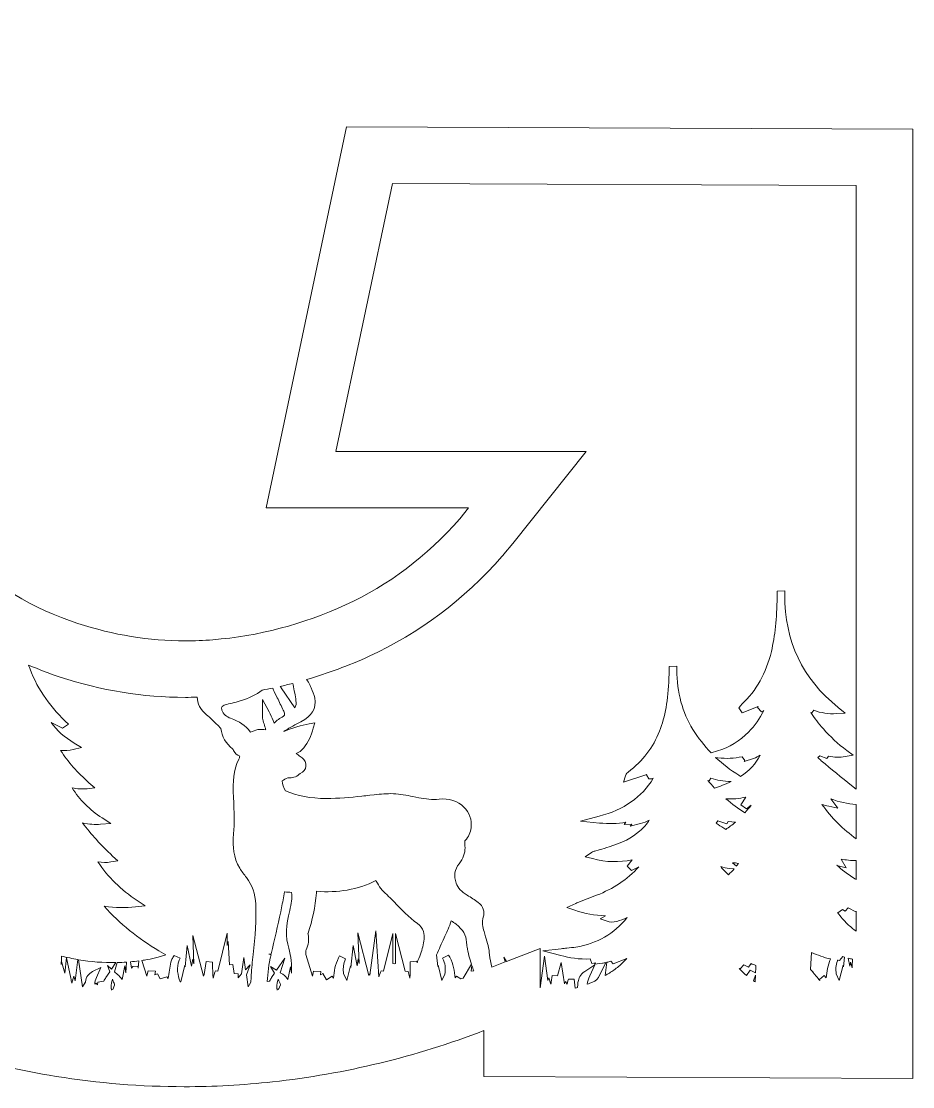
# Model space of a CAD drawing. Header units: millimetres. Extents: x 14 to 187, y -120 to -22.
# Drawn here: x 47.5 to 94.9, y -115.7 to -59.2 of the extents above; entities that cross this region are included whole.
import ezdxf

# ---------------------------------------------------------------- set-up
doc = ezdxf.new("R2010")
doc.units = ezdxf.units.MM
doc.header["$MEASUREMENT"] = 0
doc.layers.add('Layer 2', color=7, linetype='Continuous')

msp = doc.modelspace()

# ---------------------------------------------------------------- linework, layer by layer
at = {"layer": 'Layer 2', "lineweight": 0}
for points, knots in [([(64.822, -64.776), (64.822, -64.776), (60.546, -85.003), (60.546, -85.003), (60.546, -85.003), (71.295, -85.003), (71.295, -85.003), (71.295, -85.003), (70.832, -85.581), (70.832, -85.581), (69.059, -87.585), (67.036, -89.106), (64.763, -90.146), (62.49, -91.186), (60.141, -91.804), (57.714, -91.996), (57.227, -92.034), (56.742, -92.054), (56.259, -92.054), (54.33, -92.054), (52.426, -91.745), (50.547, -91.129), (48.195, -90.359), (46.057, -89.088), (44.133, -87.314), (42.127, -85.62), (40.645, -83.674), (39.682, -81.477), (38.718, -79.282), (38.198, -76.99), (38.122, -74.6), (38.044, -72.213), (38.371, -69.824), (39.104, -67.434), (39.836, -65.047), (40.934, -62.811), (42.399, -60.73), (43.477, -59.112), (45.115, -57.707), (47.311, -56.512), (49.507, -55.318), (51.952, -54.471), (54.65, -53.969), (56.111, -53.698), (57.616, -53.563), (59.167, -53.563), (60.48, -53.563), (61.826, -53.66), (63.204, -53.853), (66.209, -54.278), (69.098, -55.338), (71.872, -57.032), (71.872, -57.032), (87.707, -39.232), (87.707, -39.232), (83.315, -35.842), (78.247, -33.453), (72.508, -32.066), (68.374, -31.067), (64.2, -30.569), (59.986, -30.569), (58.348, -30.569), (56.705, -30.644), (55.055, -30.794), (49.16, -31.334), (43.534, -32.799), (38.18, -35.186), (32.823, -37.576), (28.298, -40.85), (24.598, -45.011), (20.745, -49.403), (17.933, -54.278), (16.161, -59.633), (14.388, -64.989), (13.676, -70.382), (14.023, -75.814), (14.369, -81.246), (15.737, -86.525), (18.126, -91.649), (20.513, -96.774), (23.905, -101.262), (28.298, -105.114), (31.378, -107.888), (34.712, -110.104), (38.295, -111.76), (41.878, -113.418), (45.577, -114.554), (49.392, -115.17), (51.652, -115.535), (53.919, -115.717), (56.193, -115.717), (57.756, -115.717), (59.322, -115.631), (60.892, -115.459), (64.744, -115.034), (68.48, -114.13), (72.103, -112.743), (72.103, -112.743), (72.103, -115.17), (72.103, -115.17), (72.103, -115.17), (94.873, -115.286), (94.873, -115.286), (94.873, -115.286), (94.873, -64.891), (94.873, -64.891), (94.873, -64.891), (64.822, -64.776), (64.822, -64.776)], [0, 0, 0, 0, 1, 1, 1, 2, 2, 2, 3, 3, 3, 4, 4, 4, 5, 5, 5, 6, 6, 6, 7, 7, 7, 8, 8, 8, 9, 9, 9, 10, 10, 10, 11, 11, 11, 12, 12, 12, 13, 13, 13, 14, 14, 14, 15, 15, 15, 16, 16, 16, 17, 17, 17, 18, 18, 18, 19, 19, 19, 20, 20, 20, 21, 21, 21, 22, 22, 22, 23, 23, 23, 24, 24, 24, 25, 25, 25, 26, 26, 26, 27, 27, 27, 28, 28, 28, 29, 29, 29, 30, 30, 30, 31, 31, 31, 32, 32, 32, 33, 33, 33, 34, 34, 34, 35, 35, 35, 36, 36, 36, 36]), ([(91.873, -99.934), (91.873, -99.934), (91.632, -99.739), (91.632, -99.739), (91.1, -99.307), (90.55, -98.862), (90.017, -98.416), (89.957, -98.366), (89.9, -98.311), (89.844, -98.254), (89.844, -98.254), (89.948, -98.151), (89.948, -98.151), (89.948, -98.151), (90.307, -98.296), (90.307, -98.296), (90.307, -98.296), (90.408, -98.177), (90.408, -98.177), (90.719, -98.242), (91, -98.249), (91.287, -98.201), (91.287, -98.201), (91.704, -98.13), (91.704, -98.13), (91.704, -98.13), (91.368, -97.874), (91.368, -97.874), (90.895, -97.514), (90.49, -97.138), (90.13, -96.725), (89.882, -96.442), (89.661, -96.153), (89.46, -95.851), (89.46, -95.851), (89.519, -95.874), (89.519, -95.874), (89.519, -95.874), (89.618, -95.739), (89.618, -95.739), (90.012, -95.883), (90.405, -95.941), (90.815, -95.916), (90.815, -95.916), (91.286, -95.886), (91.286, -95.886), (91.286, -95.886), (90.918, -95.59), (90.918, -95.59), (89.014, -94.06), (88.086, -92.098), (88.081, -89.593), (88.081, -89.593), (88.081, -89.395), (88.081, -89.395), (88.081, -89.395), (87.676, -89.425), (87.676, -89.425), (87.676, -89.425), (87.674, -89.733), (87.674, -89.733), (87.664, -90.872), (87.567, -91.79), (87.369, -92.618), (87.096, -93.762), (86.579, -94.686), (85.789, -95.44), (85.773, -95.455), (85.759, -95.471), (85.745, -95.487), (85.745, -95.487), (85.638, -95.607), (85.638, -95.607), (85.638, -95.607), (85.814, -95.877), (85.814, -95.877), (85.814, -95.877), (86.673, -95.53), (86.673, -95.53), (86.673, -95.53), (86.638, -95.594), (86.638, -95.594), (86.638, -95.594), (86.846, -95.816), (86.846, -95.816), (86.846, -95.816), (86.962, -95.75), (86.962, -95.75), (86.759, -96.181), (86.495, -96.557), (86.164, -96.893), (85.698, -97.365), (85.14, -97.704), (84.505, -97.9), (84.505, -97.9), (84.171, -98.003), (84.171, -98.003), (83.804, -97.622), (83.479, -97.205), (83.199, -96.752), (82.639, -95.845), (82.362, -94.81), (82.352, -93.587), (82.352, -93.587), (82.351, -93.397), (82.351, -93.397), (82.351, -93.397), (81.94, -93.413), (81.94, -93.413), (81.94, -93.413), (81.941, -93.676), (81.941, -93.676), (81.941, -93.719), (81.941, -93.762), (81.941, -93.805), (81.941, -93.805), (81.932, -94.039), (81.932, -94.039), (81.891, -95.2), (81.736, -96.067), (81.43, -96.851), (81.099, -97.699), (80.541, -98.429), (79.773, -99.02), (79.739, -99.046), (79.668, -99.101), (79.633, -99.211), (79.633, -99.211), (79.519, -99.553), (79.519, -99.553), (79.519, -99.553), (80.759, -99.151), (80.759, -99.151), (80.759, -99.151), (80.744, -99.173), (80.744, -99.173), (80.744, -99.173), (80.867, -99.376), (80.867, -99.376), (80.867, -99.376), (81.024, -99.382), (81.024, -99.382), (81.024, -99.382), (81.101, -99.347), (81.101, -99.347), (80.483, -100.36), (79.537, -101.022), (78.221, -101.365), (78.221, -101.365), (77.231, -101.624), (77.231, -101.624), (77.231, -101.624), (78.248, -101.724), (78.248, -101.724), (78.736, -101.773), (79.196, -101.761), (79.645, -101.686), (79.645, -101.686), (79.551, -101.8), (79.551, -101.8), (79.551, -101.8), (79.954, -101.784), (79.954, -101.784), (79.954, -101.784), (79.867, -101.883), (79.867, -101.883), (79.867, -101.883), (80.426, -101.753), (80.426, -101.753), (80.595, -101.715), (80.743, -101.652), (80.888, -101.568), (80.765, -101.776), (80.596, -101.97), (80.373, -102.158), (79.959, -102.509), (79.449, -102.774), (78.766, -102.99), (78.593, -103.044), (78.413, -103.093), (78.219, -103.147), (78.219, -103.147), (77.995, -103.209), (77.995, -103.209), (77.942, -103.224), (77.881, -103.242), (77.821, -103.283), (77.821, -103.283), (77.488, -103.509), (77.488, -103.509), (77.488, -103.509), (77.876, -103.612), (77.876, -103.612), (78.604, -103.805), (79.295, -103.826), (79.978, -103.672), (79.978, -103.672), (79.715, -104.013), (79.715, -104.013), (79.715, -104.013), (79.936, -104.245), (79.936, -104.245), (79.936, -104.245), (80.054, -104.194), (80.054, -104.194), (80.15, -104.151), (80.244, -104.105), (80.335, -104.057), (79.717, -104.715), (78.966, -105.218), (78.094, -105.556), (78.094, -105.556), (77.09, -105.942), (77.09, -105.942), (77.059, -105.953), (77.029, -105.967), (76.984, -105.989), (76.984, -105.989), (76.516, -106.212), (76.516, -106.212), (76.516, -106.212), (76.942, -106.357), (76.942, -106.357), (77.464, -106.535), (77.988, -106.629), (78.563, -106.645), (78.563, -106.645), (78.289, -106.805), (78.289, -106.805), (78.289, -106.805), (78.651, -106.939), (78.651, -106.939), (78.941, -107.048), (79.364, -106.906), (79.707, -106.742), (79.703, -106.747), (79.7, -106.751), (79.696, -106.755), (79.034, -107.602), (78.122, -108.124), (76.984, -108.308), (76.84, -108.331), (76.689, -108.345), (76.516, -108.36), (76.413, -108.37), (76.31, -108.379), (76.207, -108.393), (76.207, -108.393), (75.244, -108.514), (75.244, -108.514), (75.244, -108.514), (76.185, -108.752), (76.185, -108.752), (76.64, -108.866), (77.171, -108.973), (77.748, -108.937), (77.748, -108.937), (77.831, -109.17), (77.831, -109.17), (77.831, -109.17), (78.03, -109.136), (78.03, -109.136), (78.03, -109.136), (77.975, -109.21), (77.975, -109.21), (77.975, -109.21), (78.401, -109.159), (78.401, -109.159), (78.463, -109.151), (78.524, -109.141), (78.585, -109.127), (78.585, -109.127), (78.185, -109.928), (78.185, -109.928), (78.101, -110.095), (77.941, -110.152), (77.726, -110.229), (77.683, -110.244), (77.641, -110.259), (77.599, -110.276), (77.607, -110.144), (77.649, -110.003), (77.73, -109.829), (77.73, -109.829), (77.995, -109.257), (77.995, -109.257), (77.995, -109.257), (77.465, -109.599), (77.465, -109.599), (77.206, -109.765), (77.139, -109.984), (77.111, -110.135), (77.098, -110.205), (77.093, -110.276), (77.089, -110.345), (77.087, -110.386), (77.084, -110.426), (77.082, -110.455), (77.041, -110.464), (76.998, -110.473), (76.953, -110.481), (76.953, -110.481), (76.901, -110.011), (76.901, -110.011), (76.901, -110.011), (76.599, -110.011), (76.599, -110.011), (76.599, -110.011), (76.569, -110.093), (76.569, -110.093), (76.569, -110.093), (76.53, -110.275), (76.53, -110.275), (76.53, -110.275), (76.436, -110.133), (76.436, -110.133), (76.436, -110.133), (76.391, -110.265), (76.391, -110.265), (76.391, -110.265), (76.211, -109.12), (76.211, -109.12), (76.211, -109.12), (76.013, -109.833), (76.013, -109.833), (76.013, -109.833), (75.735, -109.807), (75.735, -109.807), (75.735, -109.807), (75.684, -110.164), (75.684, -110.164), (75.679, -110.203), (75.674, -110.24), (75.668, -110.279), (75.668, -110.279), (75.547, -109.938), (75.547, -109.938), (75.547, -109.938), (75.503, -110.088), (75.503, -110.088), (75.503, -110.088), (75.326, -108.789), (75.326, -108.789), (75.326, -108.789), (75.103, -110.464), (75.103, -110.464), (75.103, -110.464), (75.103, -108.382), (75.103, -108.382), (75.103, -108.382), (73.311, -109.068), (73.311, -109.068), (73.311, -109.068), (73.168, -108.847), (73.168, -108.847), (73.168, -108.847), (73.242, -109.094), (73.242, -109.094), (73.242, -109.094), (72.532, -109.366), (72.532, -109.366), (72.472, -109.154), (72.421, -108.937), (72.407, -108.718), (72.387, -108.389), (72.291, -108.069), (72.196, -107.757), (72.169, -107.665), (72.141, -107.573), (72.116, -107.481), (72.051, -107.249), (71.989, -106.98), (72.075, -106.715), (72.168, -106.427), (72.07, -106.144), (71.805, -105.939), (71.625, -105.8), (71.427, -105.681), (71.218, -105.556), (70.921, -105.378), (70.731, -105.168), (70.637, -104.912), (70.496, -104.531), (70.548, -104.195), (70.793, -103.883), (71.006, -103.613), (71.107, -103.335), (71.105, -103.032), (71.103, -102.906), (71.102, -102.786), (71.099, -102.67), (71.099, -102.67), (71.127, -102.641), (71.127, -102.641), (71.295, -102.461), (71.4, -102.23), (71.43, -101.971), (71.48, -101.554), (71.345, -101.165), (71.051, -100.874), (70.721, -100.547), (70.241, -100.397), (69.733, -100.462), (69.374, -100.508), (69.007, -100.442), (68.652, -100.378), (68.652, -100.378), (68.336, -100.318), (68.336, -100.318), (68.002, -100.253), (67.656, -100.186), (67.303, -100.169), (66.962, -100.151), (66.621, -100.189), (66.291, -100.225), (66.291, -100.225), (66.059, -100.25), (66.059, -100.25), (65.915, -100.264), (65.773, -100.28), (65.629, -100.295), (65.027, -100.36), (64.385, -100.423), (63.747, -100.424), (62.904, -100.417), (62.197, -100.284), (61.576, -100.011), (61.471, -99.845), (61.413, -99.663), (61.403, -99.48), (61.483, -99.427), (61.574, -99.374), (61.702, -99.316), (61.927, -99.346), (62.136, -99.282), (62.307, -99.138), (62.321, -99.126), (62.344, -99.107), (62.361, -99.099), (62.534, -99.013), (62.643, -98.868), (62.66, -98.7), (62.676, -98.535), (62.601, -98.376), (62.452, -98.263), (62.391, -98.216), (62.328, -98.17), (62.241, -98.105), (62.208, -98.081), (62.174, -98.057), (62.141, -98.032), (62.293, -97.979), (62.425, -97.881), (62.541, -97.735), (62.779, -97.438), (62.941, -97.104), (63.05, -96.686), (63.05, -96.686), (63.124, -96.403), (63.124, -96.403), (63.124, -96.403), (62.838, -96.46), (62.838, -96.46), (62.42, -96.542), (61.949, -96.653), (61.495, -96.862), (61.518, -96.842), (61.54, -96.825), (61.563, -96.811), (61.817, -96.656), (62.093, -96.492), (62.387, -96.346), (62.985, -96.05), (63.219, -95.65), (63.124, -95.086), (63.092, -94.901), (63.013, -94.724), (62.936, -94.549), (62.913, -94.497), (62.89, -94.445), (62.868, -94.391), (62.846, -94.338), (62.817, -94.295), (62.788, -94.255), (62.788, -94.255), (62.693, -94.108), (62.693, -94.108), (63.818, -93.779), (64.926, -93.371), (66.012, -92.874), (68.659, -91.662), (71.037, -89.877), (73.079, -87.568), (73.079, -87.568), (73.127, -87.514), (73.127, -87.514), (73.127, -87.514), (73.173, -87.457), (73.173, -87.457), (73.173, -87.457), (73.636, -86.879), (73.636, -86.879), (73.636, -86.879), (77.543, -82.003), (77.543, -82.003), (77.543, -82.003), (71.295, -82.003), (71.295, -82.003), (71.295, -82.003), (64.246, -82.003), (64.246, -82.003), (64.246, -82.003), (67.252, -67.785), (67.252, -67.785), (67.252, -67.785), (91.873, -67.88), (91.873, -67.88), (91.873, -67.88), (91.873, -99.934), (91.873, -99.934)], [0, 0, 0, 0, 1, 1, 1, 2, 2, 2, 3, 3, 3, 4, 4, 4, 5, 5, 5, 6, 6, 6, 7, 7, 7, 8, 8, 8, 9, 9, 9, 10, 10, 10, 11, 11, 11, 12, 12, 12, 13, 13, 13, 14, 14, 14, 15, 15, 15, 16, 16, 16, 17, 17, 17, 18, 18, 18, 19, 19, 19, 20, 20, 20, 21, 21, 21, 22, 22, 22, 23, 23, 23, 24, 24, 24, 25, 25, 25, 26, 26, 26, 27, 27, 27, 28, 28, 28, 29, 29, 29, 30, 30, 30, 31, 31, 31, 32, 32, 32, 33, 33, 33, 34, 34, 34, 35, 35, 35, 36, 36, 36, 37, 37, 37, 38, 38, 38, 39, 39, 39, 40, 40, 40, 41, 41, 41, 42, 42, 42, 43, 43, 43, 44, 44, 44, 45, 45, 45, 46, 46, 46, 47, 47, 47, 48, 48, 48, 49, 49, 49, 50, 50, 50, 51, 51, 51, 52, 52, 52, 53, 53, 53, 54, 54, 54, 55, 55, 55, 56, 56, 56, 57, 57, 57, 58, 58, 58, 59, 59, 59, 60, 60, 60, 61, 61, 61, 62, 62, 62, 63, 63, 63, 64, 64, 64, 65, 65, 65, 66, 66, 66, 67, 67, 67, 68, 68, 68, 69, 69, 69, 70, 70, 70, 71, 71, 71, 72, 72, 72, 73, 73, 73, 74, 74, 74, 75, 75, 75, 76, 76, 76, 77, 77, 77, 78, 78, 78, 79, 79, 79, 80, 80, 80, 81, 81, 81, 82, 82, 82, 83, 83, 83, 84, 84, 84, 85, 85, 85, 86, 86, 86, 87, 87, 87, 88, 88, 88, 89, 89, 89, 90, 90, 90, 91, 91, 91, 92, 92, 92, 93, 93, 93, 94, 94, 94, 95, 95, 95, 96, 96, 96, 97, 97, 97, 98, 98, 98, 99, 99, 99, 100, 100, 100, 101, 101, 101, 102, 102, 102, 103, 103, 103, 104, 104, 104, 105, 105, 105, 106, 106, 106, 107, 107, 107, 108, 108, 108, 109, 109, 109, 110, 110, 110, 111, 111, 111, 112, 112, 112, 113, 113, 113, 114, 114, 114, 115, 115, 115, 116, 116, 116, 117, 117, 117, 118, 118, 118, 119, 119, 119, 120, 120, 120, 121, 121, 121, 122, 122, 122, 123, 123, 123, 124, 124, 124, 125, 125, 125, 126, 126, 126, 127, 127, 127, 128, 128, 128, 129, 129, 129, 130, 130, 130, 131, 131, 131, 132, 132, 132, 133, 133, 133, 134, 134, 134, 135, 135, 135, 136, 136, 136, 137, 137, 137, 138, 138, 138, 139, 139, 139, 140, 140, 140, 141, 141, 141, 142, 142, 142, 143, 143, 143, 144, 144, 144, 145, 145, 145, 146, 146, 146, 147, 147, 147, 148, 148, 148, 149, 149, 149, 150, 150, 150, 151, 151, 151, 152, 152, 152, 153, 153, 153, 154, 154, 154, 155, 155, 155, 156, 156, 156, 157, 157, 157, 158, 158, 158, 159, 159, 159, 160, 160, 160, 161, 161, 161, 162, 162, 162, 163, 163, 163, 164, 164, 164, 165, 165, 165, 166, 166, 166, 167, 167, 167, 168, 168, 168, 169, 169, 169, 170, 170, 170, 171, 171, 171, 172, 172, 172, 173, 173, 173, 173]), ([(59.852, -108.706), (59.806, -109.073), (59.782, -109.452), (59.76, -109.786), (59.76, -109.786), (59.757, -109.835), (59.757, -109.835), (59.749, -109.947), (59.742, -110.059), (59.733, -110.172), (59.733, -110.172), (59.731, -110.166), (59.731, -110.166), (59.731, -110.166), (59.589, -110.409), (59.589, -110.409), (59.589, -110.409), (59.498, -109.78), (59.498, -109.78), (59.498, -109.78), (59.704, -109.25), (59.704, -109.25), (59.704, -109.25), (59.459, -109.508), (59.459, -109.508), (59.459, -109.508), (59.365, -108.857), (59.365, -108.857), (59.365, -108.857), (59.247, -109.732), (59.247, -109.732), (59.247, -109.732), (59.054, -109.936), (59.054, -109.936), (59.054, -109.936), (59.054, -109.725), (59.054, -109.725), (59.054, -109.725), (58.843, -109.706), (58.843, -109.706), (58.843, -109.706), (58.776, -109.238), (58.776, -109.238), (58.776, -109.238), (58.609, -109.252), (58.609, -109.252), (58.609, -109.252), (58.531, -108.014), (58.531, -108.014), (58.531, -108.014), (58.486, -108.223), (58.486, -108.223), (58.486, -108.223), (58.486, -107.564), (58.486, -107.564), (58.486, -107.564), (57.985, -109.582), (57.985, -109.582), (57.985, -109.582), (57.855, -109.57), (57.855, -109.57), (57.855, -109.57), (57.817, -109.644), (57.817, -109.644), (57.817, -109.644), (57.728, -109.949), (57.728, -109.949), (57.709, -109.709), (57.705, -109.471), (57.704, -109.217), (57.704, -109.217), (57.703, -109.1), (57.703, -109.1), (57.703, -109.1), (57.355, -109.079), (57.355, -109.079), (57.355, -109.079), (57.261, -109.769), (57.261, -109.769), (57.261, -109.769), (57.256, -109.757), (57.256, -109.757), (57.256, -109.757), (57.213, -109.85), (57.213, -109.85), (57.213, -109.85), (56.647, -107.693), (56.647, -107.693), (56.647, -107.693), (56.702, -109.197), (56.702, -109.197), (56.702, -109.197), (56.653, -108.955), (56.653, -108.955), (56.653, -108.955), (56.59, -109.321), (56.59, -109.321), (56.59, -109.321), (56.363, -108.219), (56.363, -108.219), (56.363, -108.219), (56.247, -109.351), (56.247, -109.351), (56.247, -109.351), (56.225, -109.268), (56.225, -109.268), (56.225, -109.268), (56.012, -110.145), (56.012, -110.145), (56.012, -110.145), (55.985, -110.154), (55.985, -110.154), (55.853, -109.793), (55.771, -109.408), (55.935, -109.007), (55.935, -109.007), (55.98, -108.897), (55.98, -108.897), (55.98, -108.897), (55.657, -108.748), (55.657, -108.748), (55.657, -108.748), (55.602, -108.855), (55.602, -108.855), (55.594, -108.87), (55.585, -108.885), (55.572, -108.905), (55.54, -108.958), (55.5, -109.024), (55.486, -109.106), (55.438, -109.394), (55.395, -109.684), (55.352, -109.973), (55.352, -109.973), (55.279, -109.879), (55.279, -109.879), (55.279, -109.879), (54.924, -109.986), (54.924, -109.986), (54.924, -109.986), (54.771, -109.735), (54.771, -109.735), (54.771, -109.735), (54.635, -109.783), (54.635, -109.783), (54.635, -109.783), (54.669, -109.589), (54.669, -109.589), (54.669, -109.589), (54.278, -109.574), (54.278, -109.574), (54.278, -109.574), (54.214, -109.833), (54.214, -109.833), (54.212, -109.841), (54.209, -109.85), (54.207, -109.858), (54.207, -109.858), (53.956, -109.019), (53.956, -109.019), (54.049, -109.005), (54.143, -108.99), (54.236, -108.974), (54.435, -108.939), (54.626, -108.894), (54.819, -108.837), (54.819, -108.837), (55.225, -108.717), (55.225, -108.717), (55.225, -108.717), (54.859, -108.503), (54.859, -108.503), (53.738, -107.848), (52.784, -107.072), (51.952, -106.138), (52.536, -106.216), (53.083, -106.228), (53.617, -106.172), (53.617, -106.172), (54.123, -106.119), (54.123, -106.119), (54.123, -106.119), (53.699, -105.838), (53.699, -105.838), (52.839, -105.266), (52.153, -104.589), (51.608, -103.777), (51.844, -103.822), (52.072, -103.827), (52.301, -103.79), (52.301, -103.79), (52.67, -103.73), (52.67, -103.73), (52.67, -103.73), (52.396, -103.475), (52.396, -103.475), (51.777, -102.897), (51.251, -102.319), (50.797, -101.716), (51.161, -101.791), (51.453, -101.813), (51.753, -101.792), (51.753, -101.792), (52.297, -101.755), (52.297, -101.755), (52.297, -101.755), (51.84, -101.456), (51.84, -101.456), (51.169, -101.018), (50.647, -100.492), (50.252, -99.854), (50.513, -99.917), (50.769, -99.931), (51.039, -99.902), (51.039, -99.902), (51.456, -99.857), (51.456, -99.857), (51.456, -99.857), (51.14, -99.582), (51.14, -99.582), (50.527, -99.048), (50.032, -98.484), (49.634, -97.866), (49.857, -97.891), (50.077, -97.875), (50.311, -97.817), (50.311, -97.817), (50.75, -97.71), (50.75, -97.71), (50.75, -97.71), (50.36, -97.482), (50.36, -97.482), (49.847, -97.181), (49.442, -96.818), (49.13, -96.381), (49.13, -96.381), (49.731, -96.69), (49.731, -96.69), (49.731, -96.69), (50.052, -96.47), (50.052, -96.47), (50.052, -96.47), (49.884, -96.314), (49.884, -96.314), (48.976, -95.462), (48.335, -94.48), (47.934, -93.337), (48.484, -93.574), (49.042, -93.793), (49.612, -93.979), (51.784, -94.692), (54.021, -95.054), (56.259, -95.054), (56.468, -95.054), (56.68, -95.047), (56.891, -95.041), (56.894, -95.393), (57.052, -95.692), (57.387, -95.979), (57.583, -96.146), (57.769, -96.327), (57.975, -96.53), (57.975, -96.53), (58.14, -96.705), (58.14, -96.705), (58.205, -97.136), (58.411, -97.499), (58.754, -97.786), (58.779, -97.807), (58.803, -97.837), (58.819, -97.869), (58.907, -98.038), (59, -98.126), (59.147, -98.167), (59.134, -98.229), (59.121, -98.284), (59.098, -98.33), (58.795, -98.939), (58.778, -99.58), (58.805, -100.183), (58.805, -100.183), (58.807, -100.226), (58.807, -100.226), (58.829, -100.714), (58.851, -101.218), (58.857, -101.714), (58.858, -101.854), (58.843, -102.004), (58.829, -102.149), (58.819, -102.252), (58.81, -102.355), (58.805, -102.459), (58.784, -102.931), (58.804, -103.547), (59.149, -104.124), (59.253, -104.297), (59.375, -104.456), (59.501, -104.618), (59.814, -105.017), (59.974, -105.479), (59.993, -106.031), (60.019, -106.846), (59.973, -107.721), (59.852, -108.706)], [0, 0, 0, 0, 1, 1, 1, 2, 2, 2, 3, 3, 3, 4, 4, 4, 5, 5, 5, 6, 6, 6, 7, 7, 7, 8, 8, 8, 9, 9, 9, 10, 10, 10, 11, 11, 11, 12, 12, 12, 13, 13, 13, 14, 14, 14, 15, 15, 15, 16, 16, 16, 17, 17, 17, 18, 18, 18, 19, 19, 19, 20, 20, 20, 21, 21, 21, 22, 22, 22, 23, 23, 23, 24, 24, 24, 25, 25, 25, 26, 26, 26, 27, 27, 27, 28, 28, 28, 29, 29, 29, 30, 30, 30, 31, 31, 31, 32, 32, 32, 33, 33, 33, 34, 34, 34, 35, 35, 35, 36, 36, 36, 37, 37, 37, 38, 38, 38, 39, 39, 39, 40, 40, 40, 41, 41, 41, 42, 42, 42, 43, 43, 43, 44, 44, 44, 45, 45, 45, 46, 46, 46, 47, 47, 47, 48, 48, 48, 49, 49, 49, 50, 50, 50, 51, 51, 51, 52, 52, 52, 53, 53, 53, 54, 54, 54, 55, 55, 55, 56, 56, 56, 57, 57, 57, 58, 58, 58, 59, 59, 59, 60, 60, 60, 61, 61, 61, 62, 62, 62, 63, 63, 63, 64, 64, 64, 65, 65, 65, 66, 66, 66, 67, 67, 67, 68, 68, 68, 69, 69, 69, 70, 70, 70, 71, 71, 71, 72, 72, 72, 73, 73, 73, 74, 74, 74, 75, 75, 75, 76, 76, 76, 77, 77, 77, 78, 78, 78, 79, 79, 79, 80, 80, 80, 81, 81, 81, 82, 82, 82, 83, 83, 83, 84, 84, 84, 85, 85, 85, 86, 86, 86, 87, 87, 87, 88, 88, 88, 89, 89, 89, 90, 90, 90, 91, 91, 91, 92, 92, 92, 93, 93, 93, 94, 94, 94, 95, 95, 95, 96, 96, 96, 97, 97, 97, 98, 98, 98, 99, 99, 99, 100, 100, 100, 101, 101, 101, 101]), ([(61.96, -94.313), (61.965, -94.333), (61.972, -94.352), (61.976, -94.372), (62.04, -94.69), (62.091, -94.97), (62.131, -95.226), (62.155, -95.38), (62.137, -95.502), (62.075, -95.606), (62.075, -95.606), (61.348, -94.554), (61.348, -94.554), (61.33, -94.527), (61.309, -94.5), (61.284, -94.474), (61.51, -94.423), (61.736, -94.371), (61.96, -94.313)], [0, 0, 0, 0, 1, 1, 1, 2, 2, 2, 3, 3, 3, 4, 4, 4, 5, 5, 5, 6, 6, 6, 6]), ([(59.72, -96.903), (59.715, -96.897), (59.711, -96.891), (59.706, -96.886), (59.458, -96.556), (59.116, -96.32), (58.661, -96.165), (58.438, -96.088), (58.279, -95.937), (58.2, -95.728), (58.176, -95.663), (58.174, -95.611), (58.195, -95.569), (58.221, -95.518), (58.285, -95.476), (58.376, -95.45), (58.488, -95.417), (58.601, -95.389), (58.737, -95.356), (58.882, -95.32), (59.032, -95.283), (59.177, -95.239), (59.632, -95.101), (60.01, -94.913), (60.333, -94.669), (60.522, -94.634), (60.711, -94.599), (60.899, -94.56), (60.899, -94.56), (60.946, -94.666), (60.946, -94.666), (60.957, -94.692), (60.968, -94.718), (60.98, -94.743), (60.98, -94.743), (61.139, -95.075), (61.139, -95.075), (61.245, -95.296), (61.351, -95.518), (61.455, -95.74), (61.488, -95.81), (61.512, -95.88), (61.525, -95.946), (61.535, -95.991), (61.528, -96.021), (61.469, -96.055), (61.272, -96.166), (61.108, -96.273), (60.971, -96.415), (60.971, -96.415), (60.915, -96.28), (60.915, -96.28), (60.853, -96.129), (60.789, -95.973), (60.704, -95.814), (60.704, -95.814), (60.359, -95.17), (60.359, -95.17), (60.359, -95.17), (60.359, -95.901), (60.359, -95.901), (60.359, -95.927), (60.358, -95.953), (60.356, -95.981), (60.352, -96.055), (60.348, -96.138), (60.367, -96.224), (60.391, -96.331), (60.425, -96.436), (60.46, -96.538), (60.476, -96.585), (60.492, -96.634), (60.507, -96.682), (60.518, -96.72), (60.527, -96.754), (60.533, -96.784), (60.234, -96.7), (59.96, -96.785), (59.72, -96.903)], [0, 0, 0, 0, 1, 1, 1, 2, 2, 2, 3, 3, 3, 4, 4, 4, 5, 5, 5, 6, 6, 6, 7, 7, 7, 8, 8, 8, 9, 9, 9, 10, 10, 10, 11, 11, 11, 12, 12, 12, 13, 13, 13, 14, 14, 14, 15, 15, 15, 16, 16, 16, 17, 17, 17, 18, 18, 18, 19, 19, 19, 20, 20, 20, 21, 21, 21, 22, 22, 22, 23, 23, 23, 24, 24, 24, 25, 25, 25, 26, 26, 26, 26]), ([(85.737, -99.247), (85.737, -99.247), (85.642, -99.188), (85.642, -99.188), (85.194, -98.909), (84.783, -98.592), (84.411, -98.239), (84.411, -98.239), (84.534, -98.256), (84.534, -98.256), (84.978, -98.315), (85.399, -98.298), (85.813, -98.202), (85.813, -98.202), (85.966, -98.396), (85.966, -98.396), (85.966, -98.396), (85.925, -98.457), (85.925, -98.457), (85.925, -98.457), (86.428, -98.292), (86.428, -98.292), (86.557, -98.25), (86.671, -98.191), (86.771, -98.126), (86.554, -98.571), (86.214, -98.939), (85.737, -99.247)], [0, 0, 0, 0, 1, 1, 1, 2, 2, 2, 3, 3, 3, 4, 4, 4, 5, 5, 5, 6, 6, 6, 7, 7, 7, 8, 8, 8, 9, 9, 9, 9]), ([(83.999, -99.462), (83.999, -99.462), (84.065, -99.483), (84.065, -99.483), (84.065, -99.483), (84.164, -99.349), (84.164, -99.349), (84.325, -99.394), (84.491, -99.437), (84.66, -99.466), (84.847, -99.498), (85.035, -99.514), (85.239, -99.521), (84.923, -99.67), (84.607, -99.779), (84.355, -99.867), (84.237, -99.734), (84.118, -99.599), (83.999, -99.462)], [0, 0, 0, 0, 1, 1, 1, 2, 2, 2, 3, 3, 3, 4, 4, 4, 5, 5, 5, 6, 6, 6, 6]), ([(86.045, -100.968), (86.045, -100.968), (86.305, -100.774), (86.305, -100.774), (86.203, -100.909), (86.089, -101.047), (85.963, -101.187), (85.604, -100.958), (85.269, -100.709), (84.948, -100.433), (85.318, -100.466), (85.669, -100.435), (86.009, -100.344), (86.009, -100.344), (85.757, -100.751), (85.757, -100.751), (85.757, -100.751), (86.045, -100.968), (86.045, -100.968)], [0, 0, 0, 0, 1, 1, 1, 2, 2, 2, 3, 3, 3, 4, 4, 4, 5, 5, 5, 6, 6, 6, 6]), ([(91.873, -102.563), (91.178, -102.061), (90.575, -101.457), (90.056, -100.733), (90.164, -100.772), (90.283, -100.805), (90.414, -100.832), (90.414, -100.832), (90.902, -100.935), (90.902, -100.935), (90.902, -100.935), (90.519, -100.441), (90.519, -100.441), (90.965, -100.61), (91.414, -100.707), (91.873, -100.736), (91.873, -100.736), (91.873, -102.563), (91.873, -102.563)], [0, 0, 0, 0, 1, 1, 1, 2, 2, 2, 3, 3, 3, 4, 4, 4, 5, 5, 5, 6, 6, 6, 6]), ([(84.532, -101.606), (84.532, -101.606), (85.014, -101.762), (85.014, -101.762), (85.014, -101.762), (85.081, -101.635), (85.081, -101.635), (85.081, -101.635), (85.458, -101.677), (85.458, -101.677), (85.293, -101.819), (85.121, -101.947), (84.945, -102.061), (84.945, -102.061), (84.84, -101.993), (84.84, -101.993), (84.712, -101.911), (84.571, -101.82), (84.438, -101.724), (84.438, -101.724), (84.532, -101.606), (84.532, -101.606)], [0, 0, 0, 0, 1, 1, 1, 2, 2, 2, 3, 3, 3, 4, 4, 4, 5, 5, 5, 6, 6, 6, 7, 7, 7, 7]), ([(85.092, -104.466), (84.943, -104.323), (84.806, -104.182), (84.679, -104.039), (84.836, -104.088), (84.99, -104.119), (85.147, -104.135), (85.147, -104.135), (85.388, -104.16), (85.388, -104.16), (85.295, -104.268), (85.197, -104.37), (85.092, -104.466)], [0, 0, 0, 0, 1, 1, 1, 2, 2, 2, 3, 3, 3, 4, 4, 4, 4]), ([(85.514, -104.005), (85.514, -104.005), (85.302, -103.828), (85.302, -103.828), (85.406, -103.822), (85.511, -103.838), (85.617, -103.864), (85.583, -103.912), (85.549, -103.959), (85.514, -104.005)], [0, 0, 0, 0, 1, 1, 1, 2, 2, 2, 3, 3, 3, 3]), ([(91.873, -104.729), (91.671, -104.59), (91.469, -104.452), (91.268, -104.312), (91.108, -104.202), (90.969, -104.087), (90.85, -103.968), (90.871, -103.975), (90.892, -103.981), (90.913, -103.987), (90.913, -103.987), (91.345, -104.106), (91.345, -104.106), (91.345, -104.106), (91.074, -103.639), (91.074, -103.639), (91.329, -103.682), (91.596, -103.716), (91.873, -103.718), (91.873, -103.718), (91.873, -104.729), (91.873, -104.729)], [0, 0, 0, 0, 1, 1, 1, 2, 2, 2, 3, 3, 3, 4, 4, 4, 5, 5, 5, 6, 6, 6, 7, 7, 7, 7]), ([(68.934, -107.886), (68.904, -108.154), (68.841, -108.422), (68.746, -108.684), (68.691, -108.835), (68.625, -108.986), (68.557, -109.136), (68.557, -109.136), (68.545, -109.06), (68.545, -109.06), (68.545, -109.06), (68.197, -109.086), (68.197, -109.086), (68.197, -109.086), (68.198, -109.203), (68.198, -109.203), (68.2, -109.456), (68.2, -109.706), (68.181, -109.956), (68.181, -109.956), (68.096, -109.598), (68.096, -109.598), (68.096, -109.598), (67.922, -109.59), (67.922, -109.59), (67.922, -109.59), (67.423, -107.578), (67.423, -107.578), (67.423, -107.578), (67.423, -109.18), (67.423, -109.18), (67.423, -109.18), (67.365, -109.19), (67.365, -109.19), (67.365, -109.19), (67.28, -109.181), (67.28, -109.181), (67.28, -109.181), (67.28, -107.587), (67.28, -107.587), (67.28, -107.587), (66.784, -109.577), (66.784, -109.577), (66.784, -109.577), (66.651, -109.565), (66.651, -109.565), (66.651, -109.565), (66.612, -109.639), (66.612, -109.639), (66.612, -109.639), (66.535, -109.894), (66.535, -109.894), (66.535, -109.894), (66.373, -107.45), (66.373, -107.45), (66.373, -107.45), (66.054, -109.793), (66.054, -109.793), (66.054, -109.793), (66.03, -109.732), (66.03, -109.732), (66.03, -109.732), (65.999, -109.809), (65.999, -109.809), (65.999, -109.809), (65.408, -107.554), (65.408, -107.554), (65.408, -107.554), (65.49, -109.179), (65.49, -109.179), (65.49, -109.179), (65.439, -108.932), (65.439, -108.932), (65.439, -108.932), (65.382, -109.294), (65.382, -109.294), (65.382, -109.294), (65.162, -108.228), (65.162, -108.228), (65.162, -108.228), (65.04, -109.388), (65.04, -109.388), (65.04, -109.388), (65.017, -109.306), (65.017, -109.306), (65.017, -109.306), (64.825, -110.081), (64.825, -110.081), (64.825, -110.081), (64.661, -109.713), (64.661, -109.713), (64.628, -109.499), (64.634, -109.268), (64.723, -109.035), (64.723, -109.035), (64.765, -108.926), (64.765, -108.926), (64.765, -108.926), (64.446, -108.78), (64.446, -108.78), (64.446, -108.78), (64.391, -108.883), (64.391, -108.883), (64.205, -109.233), (64.159, -109.595), (64.126, -109.949), (64.126, -109.949), (64.045, -109.844), (64.045, -109.844), (64.045, -109.844), (63.75, -110.037), (63.75, -110.037), (63.75, -110.037), (63.555, -109.716), (63.555, -109.716), (63.555, -109.716), (63.429, -109.782), (63.429, -109.782), (63.429, -109.782), (63.456, -109.603), (63.456, -109.603), (63.456, -109.603), (63.059, -109.579), (63.059, -109.579), (63.059, -109.579), (63.003, -109.852), (63.003, -109.852), (63.003, -109.852), (62.661, -108.693), (62.661, -108.693), (62.659, -108.635), (62.657, -108.577), (62.655, -108.52), (62.654, -108.491), (62.659, -108.466), (62.665, -108.454), (62.8, -108.195), (62.834, -107.925), (62.771, -107.627), (62.766, -107.602), (62.768, -107.578), (62.772, -107.566), (63.005, -106.898), (63.155, -106.176), (63.217, -105.422), (63.219, -105.396), (63.222, -105.37), (63.224, -105.344), (64.345, -105.444), (65.404, -105.255), (66.378, -104.782), (66.378, -104.782), (66.394, -104.811), (66.394, -104.811), (66.471, -104.949), (66.543, -105.079), (66.641, -105.204), (66.734, -105.322), (66.843, -105.424), (66.949, -105.523), (67.002, -105.572), (67.056, -105.622), (67.106, -105.674), (67.106, -105.674), (67.337, -105.91), (67.337, -105.91), (67.719, -106.305), (68.115, -106.712), (68.584, -107.055), (68.921, -107.302), (68.96, -107.643), (68.934, -107.886)], [0, 0, 0, 0, 1, 1, 1, 2, 2, 2, 3, 3, 3, 4, 4, 4, 5, 5, 5, 6, 6, 6, 7, 7, 7, 8, 8, 8, 9, 9, 9, 10, 10, 10, 11, 11, 11, 12, 12, 12, 13, 13, 13, 14, 14, 14, 15, 15, 15, 16, 16, 16, 17, 17, 17, 18, 18, 18, 19, 19, 19, 20, 20, 20, 21, 21, 21, 22, 22, 22, 23, 23, 23, 24, 24, 24, 25, 25, 25, 26, 26, 26, 27, 27, 27, 28, 28, 28, 29, 29, 29, 30, 30, 30, 31, 31, 31, 32, 32, 32, 33, 33, 33, 34, 34, 34, 35, 35, 35, 36, 36, 36, 37, 37, 37, 38, 38, 38, 39, 39, 39, 40, 40, 40, 41, 41, 41, 42, 42, 42, 43, 43, 43, 44, 44, 44, 45, 45, 45, 46, 46, 46, 47, 47, 47, 48, 48, 48, 49, 49, 49, 50, 50, 50, 51, 51, 51, 52, 52, 52, 53, 53, 53, 54, 54, 54, 55, 55, 55, 56, 56, 56, 57, 57, 57, 57]), ([(61.747, -108.371), (61.871, -108.8), (61.917, -109.235), (61.888, -109.698), (61.888, -109.698), (61.834, -109.361), (61.834, -109.361), (61.834, -109.361), (61.696, -110.027), (61.696, -110.027), (61.638, -109.927), (61.554, -109.833), (61.429, -109.753), (61.429, -109.753), (61.294, -109.666), (61.294, -109.666), (61.294, -109.666), (61.531, -108.904), (61.531, -108.904), (61.531, -108.904), (61.099, -109.54), (61.099, -109.54), (61.099, -109.54), (60.778, -109.334), (60.778, -109.334), (60.778, -109.334), (60.993, -109.697), (60.993, -109.697), (60.993, -109.697), (60.839, -109.924), (60.839, -109.924), (60.798, -109.983), (60.762, -110.044), (60.729, -110.11), (60.729, -110.11), (60.608, -110.135), (60.608, -110.135), (60.625, -109.691), (60.691, -109.222), (60.807, -108.715), (60.807, -108.715), (60.685, -108.687), (60.685, -108.687), (60.685, -108.687), (60.819, -108.664), (60.819, -108.664), (60.986, -107.933), (61.159, -107.177), (61.32, -106.432), (61.381, -106.154), (61.433, -105.869), (61.484, -105.594), (61.484, -105.594), (61.524, -105.375), (61.524, -105.375), (61.524, -105.375), (61.539, -105.376), (61.539, -105.376), (61.658, -105.387), (61.773, -105.397), (61.898, -105.405), (61.946, -105.706), (61.892, -106.008), (61.797, -106.365), (61.591, -107.14), (61.575, -107.777), (61.747, -108.371)], [0, 0, 0, 0, 1, 1, 1, 2, 2, 2, 3, 3, 3, 4, 4, 4, 5, 5, 5, 6, 6, 6, 7, 7, 7, 8, 8, 8, 9, 9, 9, 10, 10, 10, 11, 11, 11, 12, 12, 12, 13, 13, 13, 14, 14, 14, 15, 15, 15, 16, 16, 16, 17, 17, 17, 18, 18, 18, 19, 19, 19, 20, 20, 20, 21, 21, 21, 22, 22, 22, 22]), ([(91.873, -107.471), (91.715, -107.35), (91.561, -107.223), (91.416, -107.085), (91.215, -106.895), (91.04, -106.694), (90.887, -106.478), (90.887, -106.478), (90.903, -106.486), (90.903, -106.486), (90.903, -106.486), (91.146, -106.319), (91.146, -106.319), (91.146, -106.319), (91.294, -106.406), (91.294, -106.406), (91.294, -106.406), (91.452, -106.23), (91.452, -106.23), (91.452, -106.23), (91.856, -106.428), (91.856, -106.428), (91.856, -106.428), (91.873, -106.41), (91.873, -106.41), (91.873, -106.41), (91.873, -107.471), (91.873, -107.471)], [0, 0, 0, 0, 1, 1, 1, 2, 2, 2, 3, 3, 3, 4, 4, 4, 5, 5, 5, 6, 6, 6, 7, 7, 7, 8, 8, 8, 9, 9, 9, 9]), ([(70.878, -109.996), (70.878, -109.996), (70.656, -109.856), (70.656, -109.856), (70.656, -109.856), (70.576, -109.946), (70.576, -109.946), (70.544, -109.58), (70.499, -109.205), (70.291, -108.847), (70.291, -108.847), (70.232, -108.745), (70.232, -108.745), (70.232, -108.745), (69.918, -108.902), (69.918, -108.902), (69.918, -108.902), (69.964, -109.01), (69.964, -109.01), (70.072, -109.266), (70.078, -109.516), (70.036, -109.75), (70.036, -109.75), (69.879, -110.087), (69.879, -110.087), (69.879, -110.087), (69.678, -109.266), (69.678, -109.266), (69.678, -109.266), (69.661, -109.335), (69.661, -109.335), (69.661, -109.335), (69.6, -108.723), (69.6, -108.723), (69.725, -108.418), (69.862, -108.117), (69.996, -107.82), (70.057, -107.688), (70.117, -107.556), (70.176, -107.423), (70.176, -107.423), (70.207, -107.354), (70.207, -107.354), (70.269, -107.218), (70.336, -107.071), (70.362, -106.908), (70.459, -106.969), (70.547, -107.029), (70.631, -107.094), (70.997, -107.379), (71.178, -107.688), (71.186, -108.039), (71.188, -108.115), (71.199, -108.189), (71.21, -108.266), (71.21, -108.266), (71.215, -108.298), (71.215, -108.298), (71.262, -108.612), (71.346, -108.918), (71.448, -109.218), (71.448, -109.218), (71.005, -109.95), (71.005, -109.95), (70.963, -109.966), (70.92, -109.981), (70.878, -109.996)], [0, 0, 0, 0, 1, 1, 1, 2, 2, 2, 3, 3, 3, 4, 4, 4, 5, 5, 5, 6, 6, 6, 7, 7, 7, 8, 8, 8, 9, 9, 9, 10, 10, 10, 11, 11, 11, 12, 12, 12, 13, 13, 13, 14, 14, 14, 15, 15, 15, 16, 16, 16, 17, 17, 17, 18, 18, 18, 19, 19, 19, 20, 20, 20, 21, 21, 21, 22, 22, 22, 22]), ([(50.403, -110.09), (50.403, -110.09), (50.333, -109.849), (50.333, -109.849), (50.333, -109.849), (50.229, -110.228), (50.229, -110.228), (50.213, -110.138), (50.197, -110.048), (50.179, -109.959), (50.179, -109.959), (49.956, -108.879), (49.956, -108.879), (49.956, -108.879), (49.854, -109.686), (49.854, -109.686), (49.854, -109.686), (49.689, -109.081), (49.689, -109.081), (49.689, -109.081), (49.666, -109.235), (49.666, -109.235), (49.671, -109.088), (49.677, -108.941), (49.682, -108.794), (49.682, -108.79), (49.682, -108.786), (49.683, -108.782), (49.973, -108.857), (50.264, -108.921), (50.556, -108.972), (50.556, -108.972), (50.403, -110.09), (50.403, -110.09)], [0, 0, 0, 0, 1, 1, 1, 2, 2, 2, 3, 3, 3, 4, 4, 4, 5, 5, 5, 6, 6, 6, 7, 7, 7, 8, 8, 8, 9, 9, 9, 10, 10, 10, 11, 11, 11, 11]), ([(52.04, -109.922), (51.999, -109.985), (51.962, -110.05), (51.928, -110.121), (51.928, -110.121), (51.604, -110.161), (51.604, -110.161), (51.604, -110.161), (51.589, -110.315), (51.589, -110.315), (51.589, -110.315), (51.522, -110.228), (51.522, -110.228), (51.522, -110.228), (51.447, -110.276), (51.447, -110.276), (51.454, -110.158), (51.484, -110.04), (51.538, -109.921), (51.538, -109.921), (51.766, -109.394), (51.766, -109.394), (51.766, -109.394), (51.322, -109.612), (51.322, -109.612), (51.122, -109.708), (50.992, -109.899), (50.956, -110.149), (50.953, -110.172), (50.95, -110.195), (50.947, -110.218), (50.947, -110.218), (50.936, -110.193), (50.936, -110.193), (50.936, -110.193), (50.796, -110.421), (50.796, -110.421), (50.796, -110.421), (50.59, -108.978), (50.59, -108.978), (51.244, -109.09), (51.903, -109.14), (52.559, -109.131), (52.559, -109.131), (52.334, -109.474), (52.334, -109.474), (52.334, -109.474), (52.126, -109.292), (52.126, -109.292), (52.126, -109.292), (52.243, -109.613), (52.243, -109.613), (52.243, -109.613), (52.04, -109.922), (52.04, -109.922)], [0, 0, 0, 0, 1, 1, 1, 2, 2, 2, 3, 3, 3, 4, 4, 4, 5, 5, 5, 6, 6, 6, 7, 7, 7, 8, 8, 8, 9, 9, 9, 10, 10, 10, 11, 11, 11, 12, 12, 12, 13, 13, 13, 14, 14, 14, 15, 15, 15, 16, 16, 16, 17, 17, 17, 18, 18, 18, 18]), ([(53.101, -109.672), (53.101, -109.672), (53.049, -109.309), (53.049, -109.309), (53.049, -109.309), (52.9, -110.029), (52.9, -110.029), (52.835, -109.92), (52.744, -109.833), (52.661, -109.761), (52.661, -109.761), (52.502, -109.622), (52.502, -109.622), (52.502, -109.622), (52.647, -109.13), (52.647, -109.13), (52.811, -109.126), (52.975, -109.118), (53.138, -109.107), (53.138, -109.107), (53.101, -109.672), (53.101, -109.672)], [0, 0, 0, 0, 1, 1, 1, 2, 2, 2, 3, 3, 3, 4, 4, 4, 5, 5, 5, 6, 6, 6, 7, 7, 7, 7]), ([(53.753, -109.418), (53.753, -109.418), (53.73, -109.319), (53.73, -109.319), (53.73, -109.319), (53.468, -109.333), (53.468, -109.333), (53.468, -109.333), (53.402, -109.432), (53.402, -109.432), (53.402, -109.432), (53.345, -109.091), (53.345, -109.091), (53.492, -109.078), (53.638, -109.062), (53.785, -109.043), (53.785, -109.043), (53.753, -109.418), (53.753, -109.418)], [0, 0, 0, 0, 1, 1, 1, 2, 2, 2, 3, 3, 3, 4, 4, 4, 5, 5, 5, 6, 6, 6, 6]), ([(79.694, -108.92), (79.565, -109.065), (79.418, -109.205), (79.257, -109.338), (79.096, -109.471), (78.932, -109.588), (78.769, -109.684), (78.725, -109.71), (78.681, -109.737), (78.615, -109.779), (78.595, -109.792), (78.574, -109.805), (78.554, -109.818), (78.554, -109.818), (78.63, -109.116), (78.63, -109.116), (78.699, -109.099), (78.769, -109.077), (78.839, -109.051), (78.839, -109.051), (78.97, -109.2), (78.97, -109.2), (78.97, -109.2), (79.696, -108.918), (79.696, -108.918), (79.696, -108.919), (79.695, -108.92), (79.694, -108.92)], [0, 0, 0, 0, 1, 1, 1, 2, 2, 2, 3, 3, 3, 4, 4, 4, 5, 5, 5, 6, 6, 6, 7, 7, 7, 8, 8, 8, 9, 9, 9, 9]), ([(90.279, -109.948), (90.279, -109.948), (90.179, -109.818), (90.179, -109.818), (90.179, -109.818), (89.921, -110.028), (89.921, -110.028), (89.921, -110.028), (89.938, -110.081), (89.938, -110.081), (89.887, -110.009), (89.827, -109.933), (89.751, -109.846), (89.751, -109.846), (89.579, -109.647), (89.579, -109.647), (89.579, -109.647), (89.581, -109.63), (89.581, -109.63), (89.581, -109.63), (89.442, -109.489), (89.442, -109.489), (89.442, -109.489), (89.498, -108.602), (89.498, -108.602), (89.821, -108.733), (90.154, -108.859), (90.516, -108.939), (90.354, -109.272), (90.309, -109.613), (90.279, -109.948)], [0, 0, 0, 0, 1, 1, 1, 2, 2, 2, 3, 3, 3, 4, 4, 4, 5, 5, 5, 6, 6, 6, 7, 7, 7, 8, 8, 8, 9, 9, 9, 10, 10, 10, 10]), ([(91.195, -109.351), (91.195, -109.351), (91.174, -109.271), (91.174, -109.271), (91.174, -109.271), (90.977, -110.08), (90.977, -110.08), (90.977, -110.08), (90.815, -109.72), (90.815, -109.72), (90.782, -109.505), (90.786, -109.272), (90.875, -109.038), (90.875, -109.038), (90.888, -109.002), (90.888, -109.002), (90.898, -109.003), (90.909, -109.004), (90.919, -109.005), (90.919, -109.005), (90.985, -109.013), (90.985, -109.013), (90.985, -109.013), (91.159, -108.812), (91.159, -108.812), (91.188, -108.821), (91.217, -108.83), (91.246, -108.839), (91.246, -108.839), (91.195, -109.351), (91.195, -109.351)], [0, 0, 0, 0, 1, 1, 1, 2, 2, 2, 3, 3, 3, 4, 4, 4, 5, 5, 5, 6, 6, 6, 7, 7, 7, 8, 8, 8, 9, 9, 9, 10, 10, 10, 10]), ([(91.655, -109.317), (91.654, -109.35), (91.653, -109.384), (91.654, -109.417), (91.654, -109.417), (91.578, -109.112), (91.578, -109.112), (91.578, -109.112), (91.541, -109.324), (91.541, -109.324), (91.541, -109.324), (91.454, -108.9), (91.454, -108.9), (91.527, -108.919), (91.599, -108.936), (91.67, -108.95), (91.67, -108.95), (91.655, -109.317), (91.655, -109.317)], [0, 0, 0, 0, 1, 1, 1, 2, 2, 2, 3, 3, 3, 4, 4, 4, 5, 5, 5, 6, 6, 6, 6]), ([(71.44, -109.578), (71.44, -109.578), (71.469, -109.278), (71.469, -109.278), (71.502, -109.375), (71.537, -109.472), (71.573, -109.568), (71.573, -109.568), (71.44, -109.578), (71.44, -109.578)], [0, 0, 0, 0, 1, 1, 1, 2, 2, 2, 3, 3, 3, 3]), ([(86.535, -109.58), (86.535, -109.58), (86.531, -109.669), (86.531, -109.669), (86.531, -109.669), (86.249, -109.532), (86.249, -109.532), (86.249, -109.532), (86.048, -109.81), (86.048, -109.81), (85.911, -109.695), (85.784, -109.573), (85.668, -109.447), (85.668, -109.447), (85.707, -109.466), (85.707, -109.466), (85.707, -109.466), (85.913, -109.25), (85.913, -109.25), (85.913, -109.25), (86.151, -109.365), (86.151, -109.365), (86.151, -109.365), (86.296, -109.184), (86.296, -109.184), (86.377, -109.216), (86.46, -109.249), (86.544, -109.284), (86.544, -109.382), (86.539, -109.483), (86.535, -109.58)], [0, 0, 0, 0, 1, 1, 1, 2, 2, 2, 3, 3, 3, 4, 4, 4, 5, 5, 5, 6, 6, 6, 7, 7, 7, 8, 8, 8, 9, 9, 9, 10, 10, 10, 10]), ([(52.407, -110.559), (52.407, -110.559), (52.361, -110.54), (52.361, -110.54), (52.361, -110.54), (52.329, -110.596), (52.329, -110.596), (52.301, -110.431), (52.314, -110.26), (52.369, -110.075), (52.369, -110.075), (52.387, -110.011), (52.387, -110.011), (52.399, -110.042), (52.412, -110.074), (52.426, -110.107), (52.457, -110.184), (52.487, -110.257), (52.505, -110.328), (52.505, -110.328), (52.407, -110.559), (52.407, -110.559)], [0, 0, 0, 0, 1, 1, 1, 2, 2, 2, 3, 3, 3, 4, 4, 4, 5, 5, 5, 6, 6, 6, 7, 7, 7, 7]), ([(61.207, -110.55), (61.207, -110.55), (61.164, -110.528), (61.164, -110.528), (61.164, -110.528), (61.125, -110.595), (61.125, -110.595), (61.096, -110.428), (61.109, -110.26), (61.165, -110.081), (61.165, -110.081), (61.184, -110.019), (61.184, -110.019), (61.242, -110.121), (61.283, -110.219), (61.307, -110.318), (61.307, -110.318), (61.207, -110.55), (61.207, -110.55)], [0, 0, 0, 0, 1, 1, 1, 2, 2, 2, 3, 3, 3, 4, 4, 4, 5, 5, 5, 6, 6, 6, 6]), ([(86.511, -110.155), (86.483, -110.136), (86.455, -110.118), (86.426, -110.1), (86.426, -110.1), (86.526, -109.796), (86.526, -109.796), (86.526, -109.796), (86.511, -110.155), (86.511, -110.155)], [0, 0, 0, 0, 1, 1, 1, 2, 2, 2, 3, 3, 3, 3])]:
    msp.add_open_spline(points, degree=3, knots=knots, dxfattribs=at)

doc.saveas('drawing.dxf')
